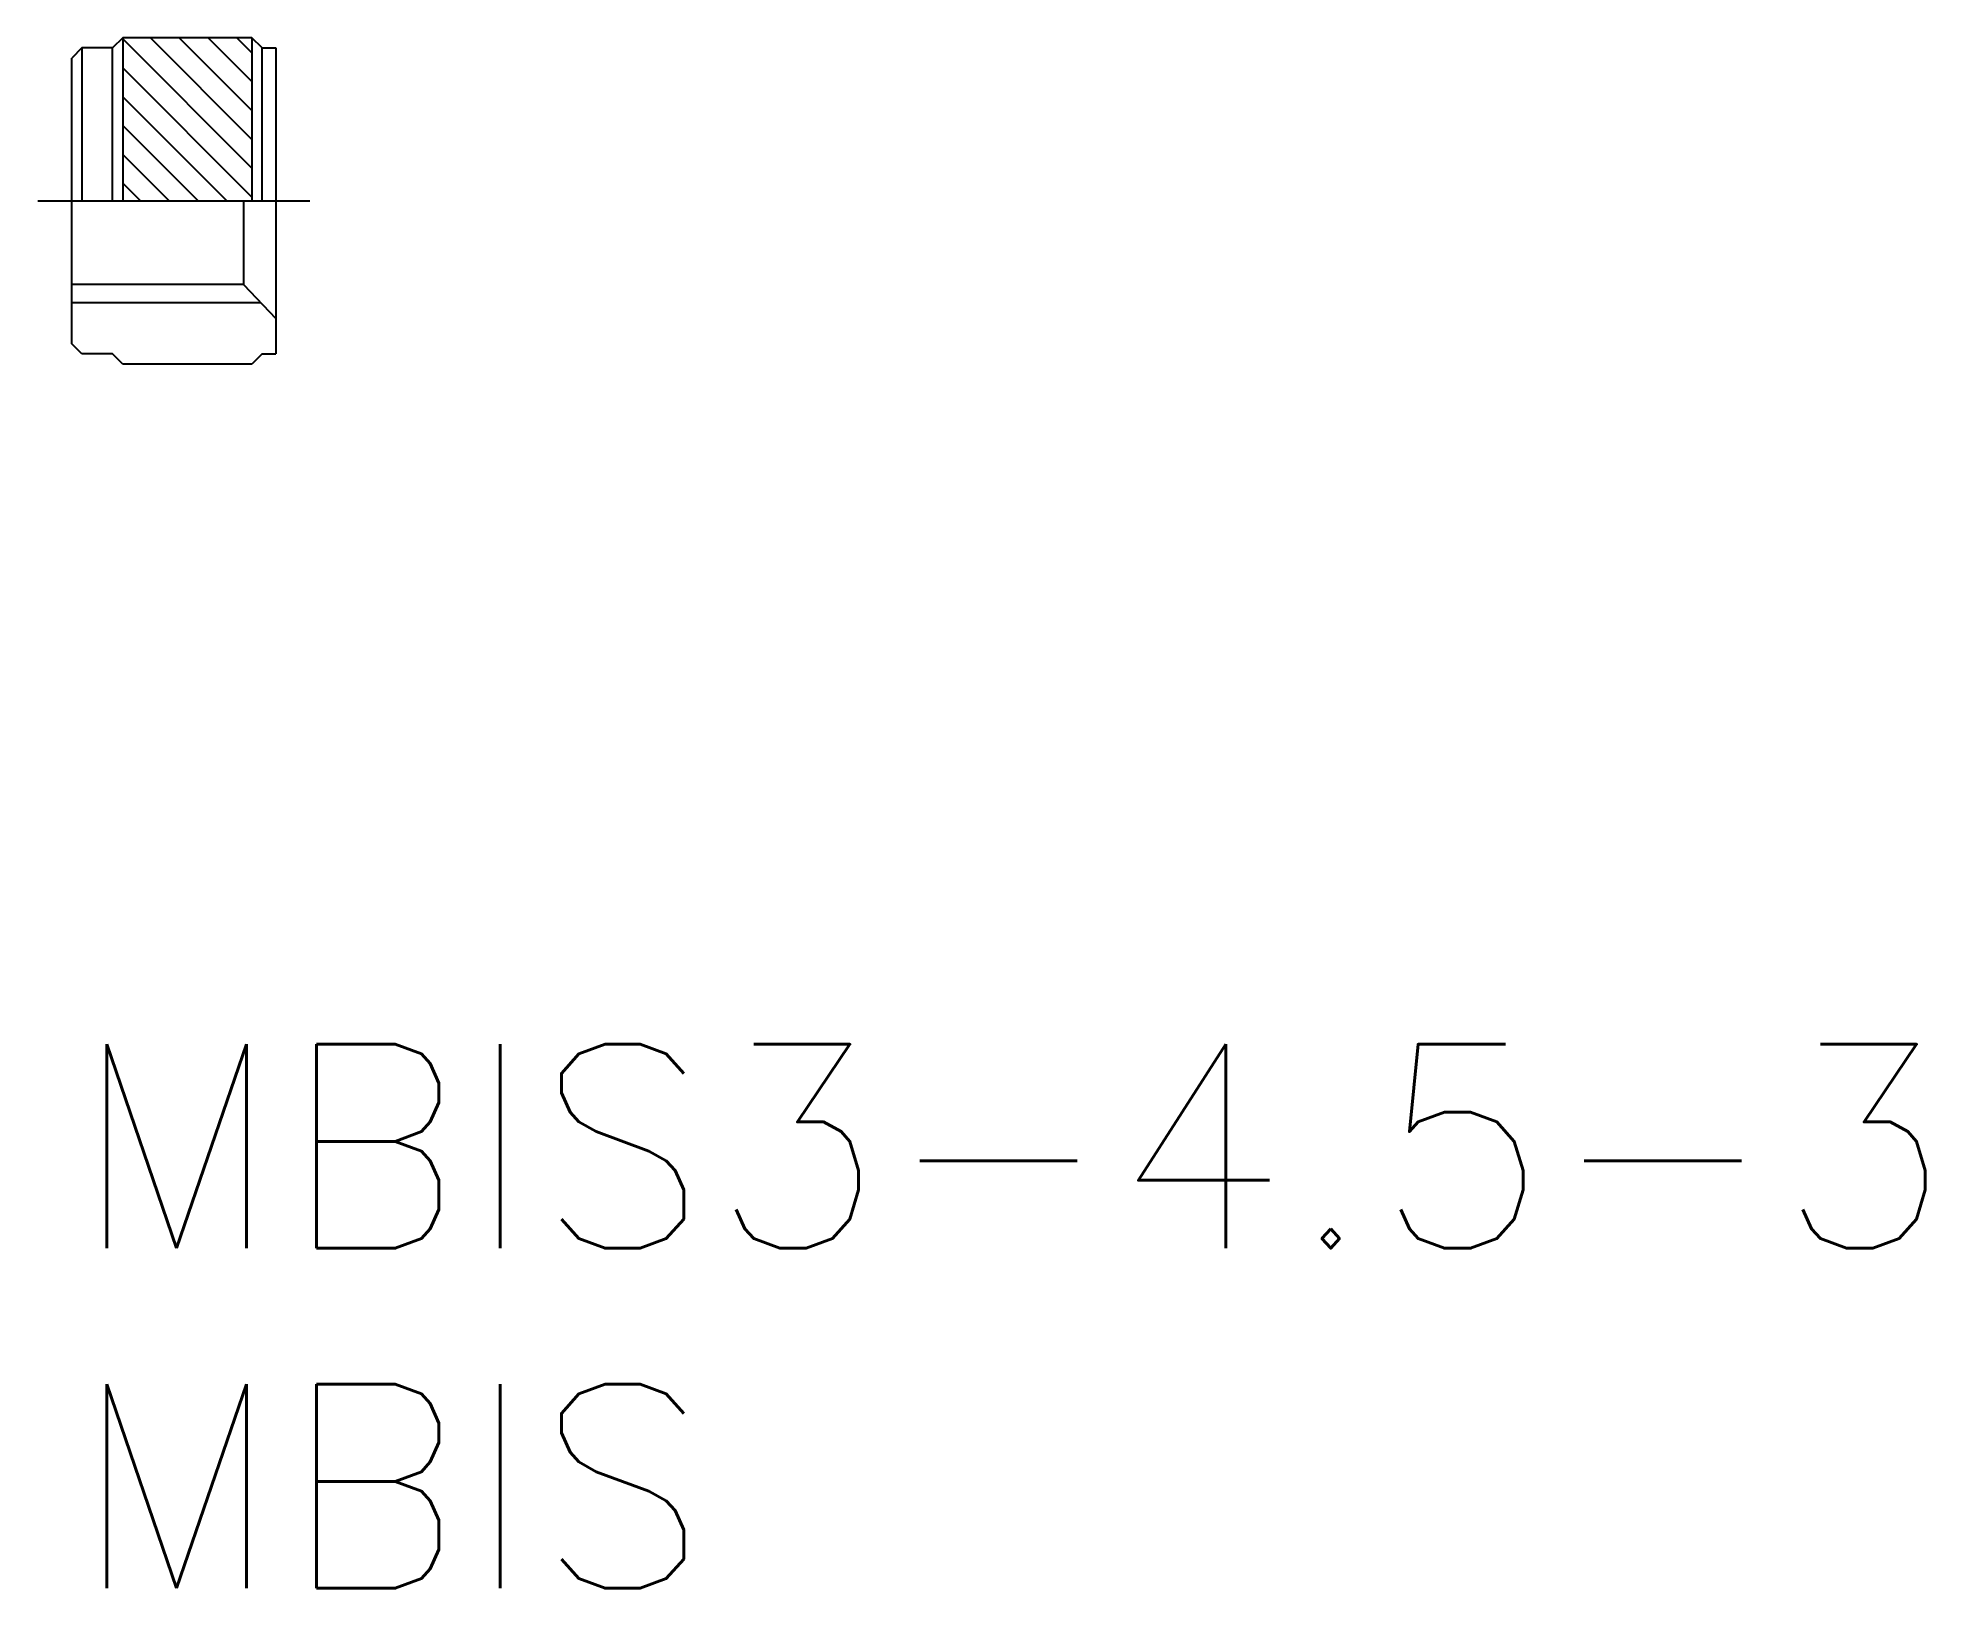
# Model space of a CAD drawing. Extents: x -0.5 to 27.3, y -8 to 14.8.
import ezdxf

# ---------------------------------------------------------------- set-up
doc = ezdxf.new("R2010")
doc.units = 0
doc.header["$LTSCALE"] = 0.5
doc.linetypes.add('CENTER', pattern=[50.8, 31.75, -6.35, 6.35, -6.35])
doc.linetypes.add('DASHDOT', pattern=[17, 10, -2, 3, -2])
for name, color, linetype in [('MSM_CENTER', 1, 'CENTER'), ('MSM_CONTINUOUS', 7, 'CONTINUOUS'), ('MSM_NARROW', 5, 'CONTINUOUS'), ('MSM_PART_NUMBER', 7, 'CONTINUOUS')]:
    doc.layers.add(name, color=color, linetype=linetype)
doc.styles.get("Standard").update_dxf_attribs({"font": 'txt.shx', "height": 3, "bigfont": 'bigfont.shx'})

msp = doc.modelspace()

# ---------------------------------------------------------------- linework, layer by layer
at = {"layer": 'MSM_CENTER', "linetype": 'DASHDOT'}
msp.add_line((-0.5, 12.4), (3.5, 12.4), dxfattribs=at)
at = {"layer": 'MSM_CONTINUOUS'}
for p, q in [((0.75, 14.8), (0.6, 14.65)), ((2.65, 14.8), (0.75, 14.8)), ((0.75, 14.8), (0.75, 12.4)), ((2.65, 12.882), (0.75, 14.782)), ((2.65, 13.306), (1.156, 14.8)), ((2.65, 13.73), (1.58, 14.8)), ((2.65, 14.155), (2.005, 14.8)), ((2.65, 14.579), (2.429, 14.8)), ((2.8, 14.65), (2.65, 14.8)), ((2.65, 14.8), (2.65, 12.4)), ((0.15, 14.65), (0, 14.5)), ((0, 10.3), (0, 14.5)), ((0.6, 14.65), (0.15, 14.65)), ((0.15, 14.65), (0.15, 12.4)), ((0.6, 12.4), (0.6, 14.65)), ((2.8, 14.65), (3, 14.65)), ((2.8, 12.4), (2.8, 14.65)), ((3, 14.65), (3, 10.15)), ((2.65, 12.458), (0.75, 14.358)), ((2.283, 12.4), (0.75, 13.933)), ((1.859, 12.4), (0.75, 13.509)), ((1.435, 12.4), (0.75, 13.085)), ((1.011, 12.4), (0.75, 12.661)), ((2.524, 12.4), (2.524, 11.171)), ((2.524, 11.171), (0, 11.171)), ((2.524, 11.171), (3, 10.674)), ((0.15, 10.15), (0, 10.3)), ((0.6, 10.15), (0.15, 10.15)), ((0.75, 10), (0.6, 10.15)), ((2.65, 10), (0.75, 10)), ((2.8, 10.15), (2.65, 10)), ((2.8, 10.15), (3, 10.15))]:
    msp.add_line(p, q, dxfattribs=at)
at = {"layer": 'MSM_NARROW', "linetype": 'CONTINUOUS'}
msp.add_line((2.783, 10.9), (0, 10.9), dxfattribs=at)

# ---------------------------------------------------------------- texts
at = {"layer": 'MSM_PART_NUMBER'}
for s, p in [('MBIS3-4.5-3', (0, -3)), ('MBIS', (0, -8))]:
    msp.add_text(s, height=3, dxfattribs=at).set_placement(p)

doc.saveas('drawing.dxf')
